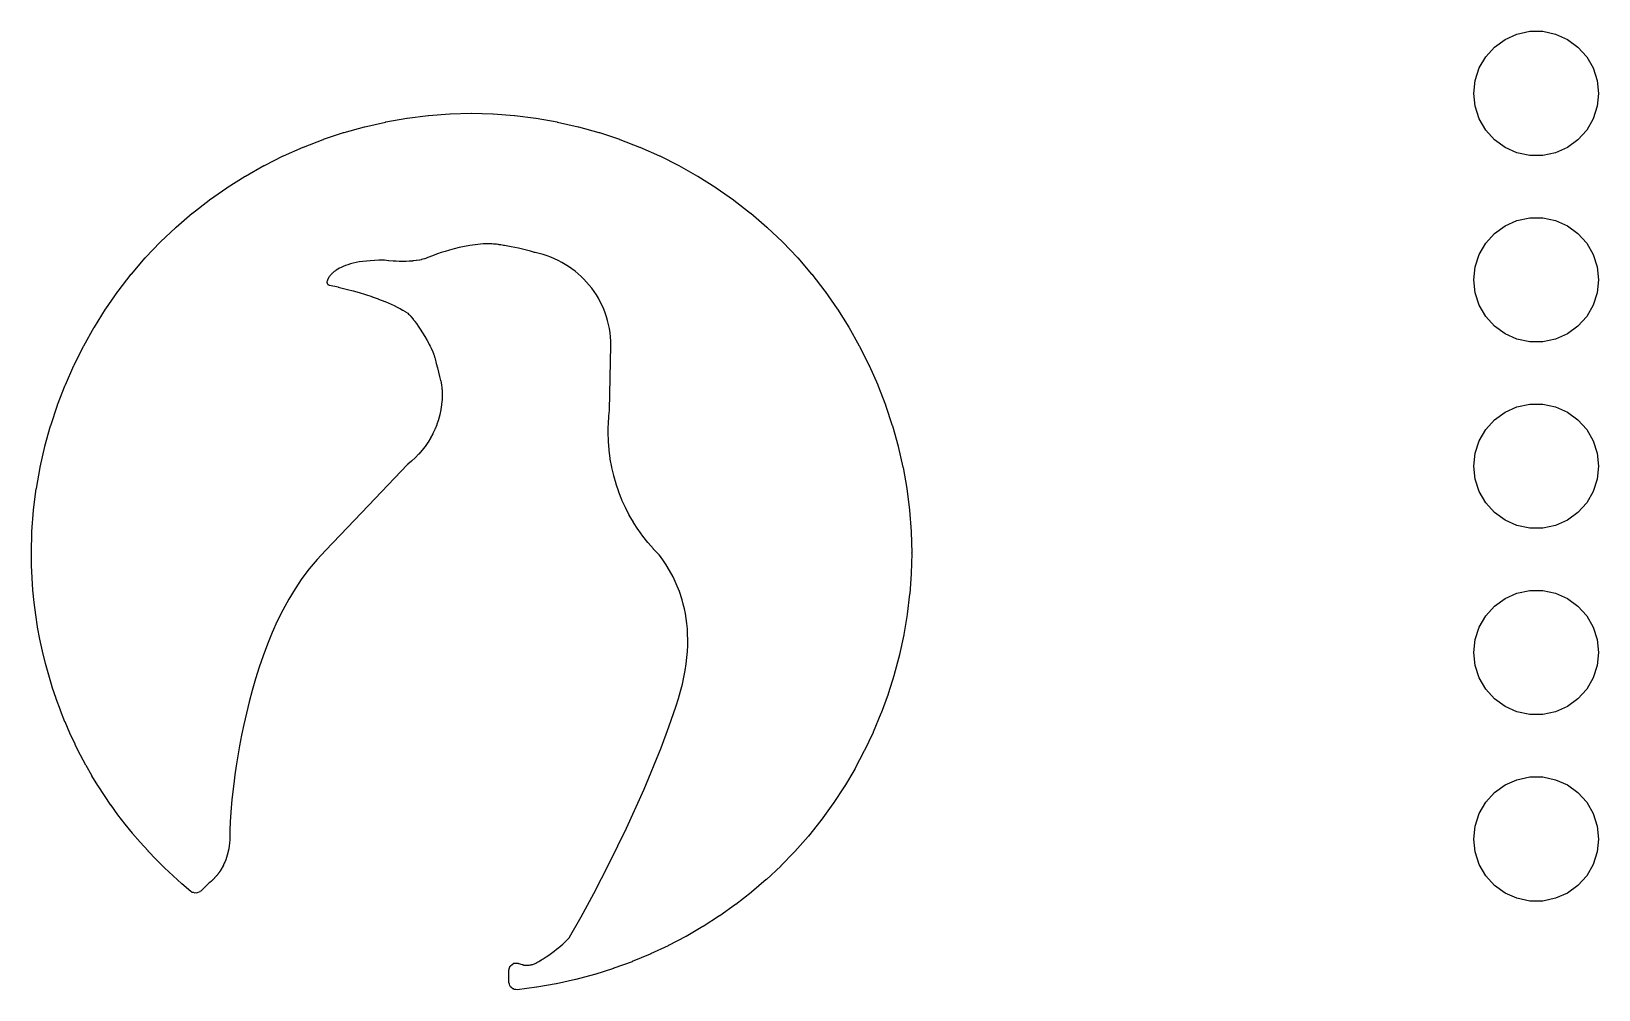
# Model space of a CAD drawing. Extents: x 132.4 to 182.3, y -150.5 to -55.6.
# Drawn here: x 159.06 to 180.4, y -103.4 to -90.34 of the extents above; entities that cross this region are included whole.
import ezdxf

# ---------------------------------------------------------------- set-up
doc = ezdxf.new("R2010")
doc.units = 0
doc.layers.add('BLACK', color=7, linetype='CONTINUOUS')

msp = doc.modelspace()

# ---------------------------------------------------------------- linework, layer by layer
at = {"layer": 'BLACK', "linetype": 'CONTINUOUS'}
for p, q in [((178.984, -90.5543), (179.128, -90.4499)), ((179.128, -90.4499), (179.29, -90.3776)), ((179.29, -90.3776), (179.464, -90.3407)), ((179.464, -90.3407), (179.641, -90.3407)), ((179.641, -90.3407), (179.815, -90.3776)), ((179.815, -90.3776), (179.978, -90.4499)), ((179.978, -90.4499), (180.121, -90.5543)), ((178.776, -90.8403), (178.865, -90.6864)), ((178.865, -90.6864), (178.984, -90.5543)), ((180.121, -90.5543), (180.24, -90.6864)), ((180.24, -90.6864), (180.329, -90.8403)), ((178.721, -91.0093), (178.776, -90.8403)), ((180.329, -90.8403), (180.384, -91.0093)), ((178.703, -91.186), (178.721, -91.0093)), ((180.384, -91.0093), (180.403, -91.186)), ((178.721, -91.3627), (178.703, -91.186)), ((180.403, -91.186), (180.384, -91.3627)), ((163.888, -91.5753), (164.172, -91.5248)), ((164.172, -91.5248), (164.175, -91.5252)), ((164.175, -91.5252), (164.177, -91.5241)), ((164.177, -91.5241), (164.464, -91.4877)), ((164.464, -91.4877), (164.467, -91.4882)), ((164.467, -91.4882), (164.469, -91.4872)), ((164.469, -91.4872), (164.757, -91.4652)), ((164.757, -91.4652), (164.76, -91.4658)), ((164.76, -91.4658), (164.762, -91.4649)), ((164.762, -91.4649), (165.051, -91.4575)), ((165.051, -91.4575), (165.054, -91.4583)), ((165.054, -91.4583), (165.056, -91.4576)), ((165.056, -91.4576), (165.346, -91.465)), ((165.346, -91.465), (165.348, -91.4658)), ((165.348, -91.4658), (165.351, -91.4652)), ((165.351, -91.4652), (165.639, -91.4872)), ((165.639, -91.4872), (165.641, -91.4882)), ((165.641, -91.4882), (165.644, -91.4877)), ((165.644, -91.4877), (165.931, -91.5241)), ((165.931, -91.5241), (165.933, -91.5252)), ((165.933, -91.5252), (165.935, -91.5249)), ((165.935, -91.5249), (166.22, -91.5753)), ((178.776, -91.5317), (178.721, -91.3627)), ((178.865, -91.6856), (178.776, -91.5317)), ((180.329, -91.5317), (180.24, -91.6856)), ((180.384, -91.3627), (180.329, -91.5317)), ((163.039, -91.8122), (163.313, -91.721)), ((163.313, -91.721), (163.316, -91.721)), ((163.316, -91.721), (163.318, -91.7196)), ((163.318, -91.7196), (163.596, -91.6417)), ((163.596, -91.6417), (163.599, -91.6418)), ((163.599, -91.6418), (163.601, -91.6406)), ((163.601, -91.6406), (163.883, -91.5763)), ((163.883, -91.5763), (163.885, -91.5765)), ((163.885, -91.5765), (163.888, -91.5753)), ((166.22, -91.5753), (166.222, -91.5765)), ((166.222, -91.5765), (166.225, -91.5763)), ((166.225, -91.5763), (166.507, -91.6406)), ((166.507, -91.6406), (166.509, -91.6419)), ((166.509, -91.6419), (166.511, -91.6418)), ((166.511, -91.6418), (166.79, -91.7197)), ((166.79, -91.7197), (166.792, -91.721)), ((166.792, -91.721), (166.795, -91.7211)), ((166.795, -91.7211), (167.069, -91.8122)), ((178.984, -91.8177), (178.865, -91.6856)), ((180.24, -91.6856), (180.121, -91.8177)), ((162.496, -92.0369), (162.76, -91.9199)), ((162.76, -91.9199), (162.763, -91.9196)), ((162.763, -91.9196), (162.765, -91.9181)), ((162.765, -91.9181), (163.034, -91.8138)), ((163.034, -91.8138), (163.037, -91.8137)), ((163.037, -91.8137), (163.039, -91.8122)), ((167.069, -91.8122), (167.071, -91.8137)), ((167.071, -91.8137), (167.073, -91.8139)), ((167.073, -91.8139), (167.343, -91.9181)), ((167.343, -91.9181), (167.345, -91.9197)), ((167.345, -91.9197), (167.348, -91.9199)), ((167.348, -91.9199), (167.612, -92.037)), ((179.128, -91.9221), (178.984, -91.8177)), ((179.29, -91.9944), (179.128, -91.9221)), ((179.978, -91.9221), (179.815, -91.9944)), ((180.121, -91.8177), (179.978, -91.9221)), ((161.976, -92.3126), (162.228, -92.1708)), ((162.228, -92.1708), (162.231, -92.1703)), ((162.231, -92.1703), (162.233, -92.1685)), ((162.233, -92.1685), (162.491, -92.039)), ((162.491, -92.039), (162.494, -92.0386)), ((162.494, -92.0386), (162.496, -92.0369)), ((167.612, -92.037), (167.614, -92.0386)), ((167.614, -92.0386), (167.617, -92.039)), ((167.617, -92.039), (167.875, -92.1685)), ((167.875, -92.1685), (167.877, -92.1703)), ((167.877, -92.1703), (167.879, -92.1708)), ((167.879, -92.1708), (168.131, -92.3126)), ((179.464, -92.0313), (179.29, -91.9944)), ((179.641, -92.0313), (179.464, -92.0313)), ((179.815, -91.9944), (179.641, -92.0313)), ((161.727, -92.4688), (161.972, -92.315)), ((161.972, -92.315), (161.975, -92.3144)), ((161.975, -92.3144), (161.976, -92.3126)), ((168.131, -92.3126), (168.133, -92.3145)), ((168.133, -92.3145), (168.135, -92.3151)), ((168.135, -92.3151), (168.38, -92.4689)), ((161.486, -92.6371), (161.723, -92.4715)), ((161.723, -92.4715), (161.726, -92.4708)), ((161.726, -92.4708), (161.727, -92.4688)), ((168.38, -92.4689), (168.382, -92.4708)), ((168.382, -92.4708), (168.384, -92.4716)), ((168.384, -92.4716), (168.621, -92.6371)), ((161.031, -93.0084), (161.25, -92.8202)), ((161.25, -92.8202), (161.253, -92.8192)), ((161.253, -92.8192), (161.254, -92.817)), ((161.254, -92.817), (161.482, -92.64)), ((161.482, -92.64), (161.485, -92.6391)), ((161.485, -92.6391), (161.486, -92.6371)), ((168.621, -92.6371), (168.623, -92.6392)), ((168.623, -92.6392), (168.625, -92.64)), ((168.625, -92.64), (168.854, -92.8171)), ((168.854, -92.8171), (168.855, -92.8192)), ((168.855, -92.8192), (168.858, -92.8202)), ((168.858, -92.8202), (169.077, -93.0085)), ((160.817, -93.211), (161.027, -93.0118)), ((161.027, -93.0118), (161.029, -93.0107)), ((161.029, -93.0107), (161.031, -93.0084)), ((169.077, -93.0085), (169.078, -93.0107)), ((169.078, -93.0107), (169.081, -93.0119)), ((169.081, -93.0119), (169.29, -93.211)), ((178.984, -93.0943), (179.128, -92.9899)), ((179.128, -92.9899), (179.29, -92.9176)), ((179.29, -92.9176), (179.464, -92.8807)), ((179.464, -92.8807), (179.641, -92.8807)), ((179.641, -92.8807), (179.815, -92.9176)), ((179.815, -92.9176), (179.978, -92.9899)), ((179.978, -92.9899), (180.121, -93.0943)), ((160.615, -93.4243), (160.814, -93.2146)), ((160.814, -93.2146), (160.816, -93.2133)), ((160.816, -93.2133), (160.817, -93.211)), ((165.029, -93.2583), (164.957, -93.2713)), ((165.103, -93.2478), (165.029, -93.2583)), ((165.139, -93.2438), (165.103, -93.2478)), ((165.176, -93.2405), (165.139, -93.2438)), ((165.213, -93.2382), (165.176, -93.2405)), ((165.246, -93.2369), (165.213, -93.2382)), ((165.248, -93.2373), (165.246, -93.2369)), ((165.249, -93.2373), (165.248, -93.2373)), ((165.25, -93.2373), (165.249, -93.2371)), ((165.249, -93.2371), (165.249, -93.2373)), ((165.271, -93.2371), (165.25, -93.2373)), ((165.292, -93.2371), (165.271, -93.2371)), ((165.312, -93.2375), (165.292, -93.2371)), ((165.332, -93.2382), (165.312, -93.2375)), ((165.352, -93.2393), (165.332, -93.2382)), ((165.373, -93.2409), (165.352, -93.2393)), ((165.393, -93.243), (165.373, -93.2409)), ((165.414, -93.2458), (165.393, -93.243)), ((165.415, -93.2456), (165.414, -93.2458)), ((165.422, -93.2466), (165.415, -93.2456)), ((165.432, -93.2481), (165.422, -93.2466)), ((165.453, -93.2516), (165.432, -93.2481)), ((165.49, -93.2581), (165.453, -93.2516)), ((165.497, -93.257), (165.49, -93.2581)), ((165.504, -93.2603), (165.497, -93.257)), ((165.549, -93.2677), (165.504, -93.2603)), ((165.596, -93.276), (165.549, -93.2677)), ((169.29, -93.211), (169.292, -93.2134)), ((169.292, -93.2134), (169.294, -93.2147)), ((169.294, -93.2147), (169.493, -93.4243)), ((178.776, -93.3803), (178.865, -93.2264)), ((178.865, -93.2264), (178.984, -93.0943)), ((180.121, -93.0943), (180.24, -93.2264)), ((180.24, -93.2264), (180.329, -93.3803)), ((160.423, -93.6474), (160.611, -93.428)), ((160.611, -93.428), (160.613, -93.4267)), ((160.613, -93.4267), (160.615, -93.4243)), ((163.572, -93.4765), (163.526, -93.4836)), ((163.622, -93.4705), (163.572, -93.4765)), ((163.675, -93.4658), (163.622, -93.4705)), ((163.731, -93.4623), (163.675, -93.4658)), ((163.791, -93.4601), (163.731, -93.4623)), ((163.854, -93.4595), (163.791, -93.4601)), ((163.855, -93.4595), (163.854, -93.4595)), ((163.856, -93.4596), (163.855, -93.4595)), ((163.855, -93.4595), (163.855, -93.4595)), ((163.857, -93.4596), (163.856, -93.4596)), ((163.858, -93.4597), (163.857, -93.4596)), ((163.859, -93.4598), (163.858, -93.4597)), ((163.86, -93.4599), (163.859, -93.4598)), ((163.861, -93.4602), (163.86, -93.4599)), ((163.864, -93.4598), (163.861, -93.4602)), ((163.867, -93.461), (163.864, -93.4598)), ((163.924, -93.467), (163.867, -93.461)), ((163.926, -93.4667), (163.924, -93.467)), ((163.927, -93.4673), (163.926, -93.4667)), ((163.989, -93.472), (163.927, -93.4673)), ((163.99, -93.4717), (163.989, -93.472)), ((163.991, -93.4721), (163.99, -93.4717)), ((164.028, -93.474), (163.991, -93.4721)), ((164.029, -93.4738), (164.028, -93.474)), ((164.03, -93.4741), (164.029, -93.4738)), ((164.069, -93.4755), (164.03, -93.4741)), ((164.071, -93.4752), (164.069, -93.4755)), ((164.072, -93.4756), (164.071, -93.4752)), ((164.113, -93.4761), (164.072, -93.4756)), ((164.115, -93.4758), (164.113, -93.4761)), ((164.116, -93.4762), (164.115, -93.4758)), ((164.159, -93.4757), (164.116, -93.4762)), ((164.16, -93.4752), (164.159, -93.4757)), ((164.162, -93.4756), (164.16, -93.4752)), ((164.206, -93.4739), (164.162, -93.4756)), ((164.207, -93.4733), (164.206, -93.4739)), ((164.209, -93.4737), (164.207, -93.4733)), ((164.253, -93.4705), (164.209, -93.4737)), ((164.255, -93.4697), (164.253, -93.4705)), ((164.257, -93.4701), (164.255, -93.4697)), ((164.3, -93.4652), (164.257, -93.4701)), ((164.302, -93.4641), (164.3, -93.4652)), ((164.305, -93.4645), (164.302, -93.4641)), ((164.346, -93.4576), (164.305, -93.4645)), ((164.348, -93.4565), (164.346, -93.4576)), ((164.351, -93.4567), (164.348, -93.4565)), ((164.37, -93.4524), (164.351, -93.4567)), ((164.372, -93.4515), (164.37, -93.4524)), ((164.374, -93.4516), (164.372, -93.4515)), ((164.393, -93.4468), (164.374, -93.4516)), ((164.395, -93.4457), (164.393, -93.4468)), ((164.397, -93.4457), (164.395, -93.4457)), ((164.415, -93.4403), (164.397, -93.4457)), ((164.417, -93.4389), (164.415, -93.4403)), ((164.42, -93.4389), (164.417, -93.4389)), ((164.434, -93.434), (164.42, -93.4389)), ((164.436, -93.4338), (164.434, -93.434)), ((164.508, -93.404), (164.436, -93.4338)), ((164.59, -93.3736), (164.508, -93.404)), ((164.639, -93.3565), (164.59, -93.3736)), ((164.695, -93.3385), (164.639, -93.3565)), ((164.755, -93.3205), (164.695, -93.3385)), ((164.819, -93.303), (164.755, -93.3205)), ((164.887, -93.2864), (164.819, -93.303)), ((164.957, -93.2713), (164.887, -93.2864)), ((165.645, -93.2855), (165.596, -93.276)), ((165.695, -93.2961), (165.645, -93.2855)), ((165.747, -93.3082), (165.695, -93.2961)), ((165.801, -93.3217), (165.747, -93.3082)), ((165.856, -93.3368), (165.801, -93.3217)), ((165.913, -93.354), (165.856, -93.3368)), ((165.917, -93.3539), (165.913, -93.354)), ((165.92, -93.3557), (165.917, -93.3539)), ((165.976, -93.3686), (165.92, -93.3557)), ((166.03, -93.3834), (165.976, -93.3686)), ((166.083, -93.4003), (166.03, -93.3834)), ((166.135, -93.4195), (166.083, -93.4003)), ((166.186, -93.4408), (166.135, -93.4195)), ((166.235, -93.4641), (166.186, -93.4408)), ((166.284, -93.4895), (166.235, -93.4641)), ((169.493, -93.4243), (169.494, -93.4267)), ((169.494, -93.4267), (169.497, -93.4281)), ((169.497, -93.4281), (169.685, -93.6475)), ((178.721, -93.5493), (178.776, -93.3803)), ((180.329, -93.3803), (180.384, -93.5493)), ((160.243, -93.8798), (160.42, -93.6513)), ((160.42, -93.6513), (160.422, -93.6498)), ((160.422, -93.6498), (160.423, -93.6474)), ((163.113, -93.6917), (163.109, -93.6969)), ((163.116, -93.686), (163.113, -93.6917)), ((163.121, -93.6801), (163.116, -93.686)), ((163.125, -93.6741), (163.121, -93.6801)), ((163.13, -93.6679), (163.125, -93.6741)), ((163.136, -93.6616), (163.13, -93.6679)), ((163.141, -93.6552), (163.136, -93.6616)), ((163.147, -93.6487), (163.141, -93.6552)), ((163.154, -93.6421), (163.147, -93.6487)), ((163.161, -93.6355), (163.154, -93.6421)), ((163.168, -93.6289), (163.161, -93.6355)), ((163.176, -93.6222), (163.168, -93.6289)), ((163.184, -93.6155), (163.176, -93.6222)), ((163.193, -93.6088), (163.184, -93.6155)), ((163.202, -93.6021), (163.193, -93.6088)), ((163.211, -93.5958), (163.202, -93.6021)), ((163.232, -93.5823), (163.211, -93.5958)), ((163.255, -93.5692), (163.232, -93.5823)), ((163.28, -93.5565), (163.255, -93.5692)), ((163.308, -93.5442), (163.28, -93.5565)), ((163.337, -93.5324), (163.308, -93.5442)), ((163.37, -93.5212), (163.337, -93.5324)), ((163.404, -93.5105), (163.37, -93.5212)), ((163.442, -93.5007), (163.404, -93.5105)), ((163.483, -93.4917), (163.442, -93.5007)), ((163.526, -93.4836), (163.483, -93.4917)), ((166.331, -93.5168), (166.284, -93.4895)), ((166.377, -93.5461), (166.331, -93.5168)), ((166.421, -93.5772), (166.377, -93.5461)), ((166.465, -93.6101), (166.421, -93.5772)), ((166.506, -93.6448), (166.465, -93.6101)), ((166.547, -93.6812), (166.506, -93.6448)), ((166.585, -93.7192), (166.547, -93.6812)), ((169.685, -93.6475), (169.686, -93.6499)), ((169.686, -93.6499), (169.688, -93.6513)), ((169.688, -93.6513), (169.865, -93.8798)), ((178.703, -93.726), (178.721, -93.5493)), ((180.384, -93.5493), (180.403, -93.726)), ((160.074, -94.1207), (160.24, -93.8838)), ((160.24, -93.8838), (160.242, -93.8822)), ((160.242, -93.8822), (160.243, -93.8798)), ((163.086, -93.753), (163.085, -93.7544)), ((163.085, -93.7544), (163.085, -93.756)), ((163.085, -93.756), (163.085, -93.758)), ((163.085, -93.758), (163.085, -93.7599)), ((163.085, -93.7599), (163.085, -93.7619)), ((163.085, -93.7619), (163.085, -93.7638)), ((163.085, -93.7638), (163.086, -93.7657)), ((163.088, -93.7462), (163.086, -93.753)), ((163.086, -93.7657), (163.086, -93.7675)), ((163.086, -93.7675), (163.087, -93.7694)), ((163.087, -93.7694), (163.087, -93.7712)), ((163.087, -93.7712), (163.088, -93.773)), ((163.089, -93.7424), (163.088, -93.7462)), ((163.088, -93.773), (163.088, -93.7748)), ((163.088, -93.7748), (163.089, -93.7765)), ((163.091, -93.7378), (163.089, -93.7424)), ((163.089, -93.7765), (163.09, -93.7782)), ((163.09, -93.7782), (163.091, -93.7799)), ((163.092, -93.7329), (163.091, -93.7378)), ((163.091, -93.7799), (163.092, -93.7815)), ((163.094, -93.7277), (163.092, -93.7329)), ((163.092, -93.7815), (163.093, -93.7831)), ((163.093, -93.7831), (163.094, -93.7846)), ((163.096, -93.7224), (163.094, -93.7277)), ((163.094, -93.7846), (163.096, -93.786)), ((163.099, -93.7171), (163.096, -93.7224)), ((163.096, -93.786), (163.097, -93.7874)), ((163.097, -93.7874), (163.098, -93.7888)), ((163.098, -93.7888), (163.1, -93.79)), ((163.101, -93.7118), (163.099, -93.7171)), ((163.1, -93.79), (163.101, -93.7912)), ((163.104, -93.7066), (163.101, -93.7118)), ((163.101, -93.7912), (163.103, -93.7923)), ((163.103, -93.7923), (163.105, -93.7933)), ((163.106, -93.7018), (163.104, -93.7066)), ((163.105, -93.7933), (163.106, -93.7942)), ((163.109, -93.6969), (163.106, -93.7018)), ((163.106, -93.7942), (163.108, -93.7951)), ((163.108, -93.7951), (163.11, -93.7959)), ((163.11, -93.7959), (163.112, -93.7966)), ((163.112, -93.7966), (163.113, -93.7972)), ((163.113, -93.7972), (163.115, -93.7977)), ((163.115, -93.7977), (163.12, -93.7987)), ((163.12, -93.7987), (163.12, -93.7987)), ((163.12, -93.7987), (163.12, -93.7987)), ((163.12, -93.7987), (163.236, -93.8243)), ((163.236, -93.8243), (163.237, -93.825)), ((163.237, -93.825), (163.238, -93.8249)), ((163.238, -93.8249), (163.365, -93.8563)), ((163.365, -93.8563), (163.366, -93.8568)), ((163.366, -93.8568), (163.367, -93.8568)), ((163.367, -93.8568), (163.442, -93.877)), ((163.442, -93.877), (163.443, -93.8774)), ((163.443, -93.8774), (163.443, -93.8774)), ((163.443, -93.8774), (163.524, -93.9005)), ((163.524, -93.9005), (163.525, -93.9011)), ((163.525, -93.9011), (163.526, -93.9011)), ((163.526, -93.9011), (163.609, -93.9266)), ((166.622, -93.7588), (166.585, -93.7192)), ((166.658, -93.7999), (166.622, -93.7588)), ((166.692, -93.8424), (166.658, -93.7999)), ((166.723, -93.8864), (166.692, -93.8424)), ((166.754, -93.9318), (166.723, -93.8864)), ((169.865, -93.8798), (169.866, -93.8823)), ((169.866, -93.8823), (169.868, -93.8838)), ((169.868, -93.8838), (170.034, -94.1208)), ((178.721, -93.9027), (178.703, -93.726)), ((178.776, -94.0717), (178.721, -93.9027)), ((180.384, -93.9027), (180.329, -94.0717)), ((180.403, -93.726), (180.384, -93.9027)), ((160.073, -94.1232), (160.074, -94.1207)), ((163.609, -93.9266), (163.61, -93.9273)), ((163.61, -93.9273), (163.612, -93.9273)), ((163.612, -93.9273), (163.697, -93.9558)), ((163.697, -93.9558), (163.698, -93.9566)), ((163.698, -93.9566), (163.699, -93.9566)), ((163.699, -93.9566), (163.785, -93.9876)), ((163.785, -93.9876), (163.786, -93.9885)), ((163.786, -93.9885), (163.788, -93.9886)), ((163.788, -93.9886), (163.873, -94.0219)), ((163.873, -94.0219), (163.874, -94.023)), ((163.874, -94.023), (163.876, -94.0231)), ((163.876, -94.0231), (163.958, -94.0584)), ((163.958, -94.0584), (163.959, -94.0594)), ((163.959, -94.0594), (163.96, -94.0595)), ((163.96, -94.0595), (164, -94.0778)), ((164, -94.0778), (164.001, -94.0786)), ((164.001, -94.0786), (164.002, -94.0787)), ((164.002, -94.0787), (164.04, -94.0974)), ((164.04, -94.0974), (164.041, -94.0983)), ((164.041, -94.0983), (164.042, -94.0985)), ((164.042, -94.0985), (164.079, -94.1175)), ((164.079, -94.1175), (164.08, -94.1185)), ((164.08, -94.1185), (164.081, -94.1188)), ((164.081, -94.1188), (164.116, -94.1382)), ((166.782, -93.9784), (166.754, -93.9318)), ((166.808, -94.0263), (166.782, -93.9784)), ((166.832, -94.0754), (166.808, -94.0263)), ((166.854, -94.1256), (166.832, -94.0754)), ((170.034, -94.1208), (170.034, -94.1232)), ((178.865, -94.2256), (178.776, -94.0717)), ((180.329, -94.0717), (180.24, -94.2256)), ((159.918, -94.3696), (160.072, -94.1248)), ((160.072, -94.1248), (160.073, -94.1232)), ((164.116, -94.1382), (164.118, -94.1393)), ((164.118, -94.1393), (164.119, -94.1396)), ((164.119, -94.1396), (164.152, -94.1593)), ((164.152, -94.1593), (164.154, -94.1606)), ((164.154, -94.1606), (164.155, -94.1611)), ((164.155, -94.1611), (164.187, -94.181)), ((164.187, -94.181), (164.197, -94.1936)), ((164.197, -94.1936), (164.211, -94.2025)), ((164.211, -94.2025), (164.228, -94.2234)), ((164.228, -94.2234), (164.228, -94.2243)), ((164.228, -94.2243), (164.229, -94.2249)), ((164.229, -94.2249), (164.259, -94.2638)), ((164.259, -94.2638), (164.259, -94.2647)), ((164.259, -94.2647), (164.26, -94.2652)), ((164.26, -94.2652), (164.28, -94.2913)), ((164.28, -94.2913), (164.28, -94.292)), ((164.28, -94.292), (164.28, -94.2924)), ((164.28, -94.2924), (164.303, -94.3228)), ((164.303, -94.3228), (164.303, -94.3235)), ((164.303, -94.3235), (164.303, -94.324)), ((164.303, -94.324), (164.328, -94.3586)), ((166.874, -94.1769), (166.854, -94.1256)), ((166.892, -94.2292), (166.874, -94.1769)), ((166.908, -94.2825), (166.892, -94.2292)), ((166.921, -94.3367), (166.908, -94.2825)), ((170.034, -94.1232), (170.036, -94.1248)), ((170.036, -94.1248), (170.19, -94.3696)), ((178.984, -94.3577), (178.865, -94.2256)), ((180.24, -94.2256), (180.121, -94.3577)), ((159.773, -94.6258), (159.915, -94.3738)), ((159.915, -94.3738), (159.917, -94.3721)), ((159.917, -94.3721), (159.918, -94.3696)), ((164.328, -94.3586), (164.328, -94.3593)), ((164.328, -94.3593), (164.329, -94.3598)), ((164.329, -94.3598), (164.355, -94.3987)), ((164.355, -94.3987), (164.355, -94.3997)), ((164.355, -94.3997), (164.356, -94.4005)), ((164.356, -94.4005), (164.387, -94.4474)), ((164.387, -94.4474), (164.387, -94.4487)), ((164.387, -94.4487), (164.388, -94.4496)), ((164.388, -94.4496), (164.418, -94.4988)), ((164.418, -94.4988), (164.419, -94.5001)), ((164.419, -94.5001), (164.42, -94.5011)), ((164.42, -94.5011), (164.449, -94.5512)), ((166.933, -94.3918), (166.921, -94.3367)), ((166.941, -94.4477), (166.933, -94.3918)), ((166.948, -94.5044), (166.941, -94.4477)), ((166.951, -94.5618), (166.948, -94.5044)), ((170.19, -94.3696), (170.191, -94.3721)), ((170.191, -94.3721), (170.193, -94.3738)), ((170.193, -94.3738), (170.334, -94.6258)), ((179.128, -94.4621), (178.984, -94.3577)), ((179.29, -94.5344), (179.128, -94.4621)), ((179.464, -94.5713), (179.29, -94.5344)), ((179.815, -94.5344), (179.641, -94.5713)), ((179.978, -94.4621), (179.815, -94.5344)), ((180.121, -94.3577), (179.978, -94.4621)), ((159.642, -94.8886), (159.771, -94.63)), ((159.771, -94.63), (159.773, -94.6282)), ((159.773, -94.6282), (159.773, -94.6258)), ((164.449, -94.5512), (164.449, -94.5527)), ((164.449, -94.5527), (164.45, -94.5538)), ((164.45, -94.5538), (164.477, -94.6038)), ((164.477, -94.6038), (164.477, -94.6051)), ((164.477, -94.6051), (164.478, -94.6061)), ((164.478, -94.6061), (164.491, -94.6307)), ((164.491, -94.6307), (164.491, -94.6316)), ((164.491, -94.6316), (164.492, -94.6324)), ((164.492, -94.6324), (164.503, -94.6565)), ((164.503, -94.6565), (164.503, -94.6576)), ((164.503, -94.6576), (164.504, -94.6584)), ((164.504, -94.6584), (164.515, -94.682)), ((164.515, -94.682), (164.515, -94.6832)), ((164.515, -94.6832), (164.516, -94.6842)), ((164.516, -94.6842), (164.526, -94.707)), ((164.526, -94.707), (164.526, -94.7084)), ((164.526, -94.7084), (164.527, -94.7096)), ((164.527, -94.7096), (164.535, -94.7315)), ((164.535, -94.7315), (164.535, -94.7332)), ((164.535, -94.7332), (164.536, -94.7346)), ((164.536, -94.7346), (164.544, -94.7554)), ((164.544, -94.7554), (164.544, -94.7575)), ((164.544, -94.7575), (164.545, -94.7592)), ((164.545, -94.7592), (164.551, -94.7789)), ((166.934, -95.5031), (166.953, -94.6214)), ((166.953, -94.6214), (166.951, -94.5618)), ((170.334, -94.6258), (170.335, -94.6283)), ((170.335, -94.6283), (170.337, -94.6301)), ((170.337, -94.6301), (170.466, -94.8886)), ((179.641, -94.5713), (179.464, -94.5713)), ((159.523, -95.1574), (159.64, -94.8929)), ((159.64, -94.8929), (159.641, -94.8911)), ((159.641, -94.8911), (159.642, -94.8886)), ((164.551, -94.7789), (164.551, -94.7815)), ((164.551, -94.7815), (164.553, -94.7837)), ((164.553, -94.7837), (164.557, -94.8021)), ((164.557, -94.8021), (164.557, -94.8029)), ((164.557, -94.8029), (164.558, -94.8036)), ((164.558, -94.8036), (164.573, -94.8662)), ((164.573, -94.8662), (164.589, -94.9261)), ((164.589, -94.9261), (164.619, -95.0419)), ((170.466, -94.8886), (170.467, -94.8911)), ((170.467, -94.8911), (170.468, -94.893)), ((170.468, -94.893), (170.585, -95.1575)), ((159.417, -95.4316), (159.521, -95.1618)), ((159.521, -95.1618), (159.522, -95.1599)), ((159.522, -95.1599), (159.523, -95.1574)), ((164.619, -95.0419), (164.619, -95.0434)), ((164.619, -95.0434), (164.62, -95.0447)), ((164.62, -95.0447), (164.633, -95.1)), ((164.633, -95.1), (164.633, -95.1016)), ((164.633, -95.1016), (164.634, -95.1029)), ((164.634, -95.1029), (164.639, -95.1301)), ((164.639, -95.1301), (164.639, -95.1314)), ((164.639, -95.1314), (164.64, -95.1326)), ((164.64, -95.1326), (164.644, -95.1595)), ((164.644, -95.1595), (164.644, -95.1611)), ((164.644, -95.1611), (164.645, -95.1625)), ((164.645, -95.1625), (164.649, -95.1891)), ((164.649, -95.1891), (164.648, -95.1909)), ((170.585, -95.1575), (170.585, -95.1599)), ((170.585, -95.1599), (170.587, -95.1619)), ((170.587, -95.1619), (170.691, -95.4317)), ((164.653, -95.3577), (164.647, -95.4232)), ((164.648, -95.1909), (164.649, -95.1926)), ((164.649, -95.1926), (164.652, -95.2191)), ((164.652, -95.2191), (164.652, -95.2211)), ((164.652, -95.2211), (164.653, -95.2231)), ((164.653, -95.3519), (164.652, -95.3547)), ((164.652, -95.3547), (164.653, -95.3577)), ((164.653, -95.2231), (164.654, -95.2493)), ((164.655, -95.2853), (164.653, -95.3519)), ((164.654, -95.2493), (164.654, -95.2516)), ((164.654, -95.2516), (164.655, -95.2538)), ((164.655, -95.2799), (164.654, -95.2826)), ((164.654, -95.2826), (164.655, -95.2853)), ((164.655, -95.2538), (164.655, -95.2799)), ((159.324, -95.7106), (159.415, -95.4361)), ((159.415, -95.4361), (159.416, -95.4341)), ((159.416, -95.4341), (159.417, -95.4316)), ((164.621, -95.5679), (164.605, -95.6296)), ((164.623, -95.5622), (164.621, -95.5649)), ((164.621, -95.5649), (164.621, -95.5679)), ((164.636, -95.4992), (164.623, -95.5622)), ((164.637, -95.4934), (164.636, -95.4961)), ((164.636, -95.4961), (164.636, -95.4992)), ((164.646, -95.4291), (164.637, -95.4934)), ((164.647, -95.4232), (164.646, -95.4261)), ((164.646, -95.4261), (164.646, -95.4291)), ((166.923, -95.617), (166.926, -95.5817)), ((166.926, -95.5801), (166.929, -95.5449)), ((166.926, -95.5809), (166.926, -95.5801)), ((166.926, -95.5817), (166.926, -95.5809)), ((166.929, -95.5449), (166.93, -95.5441)), ((166.93, -95.5433), (166.934, -95.5083)), ((166.93, -95.5441), (166.93, -95.5433)), ((166.934, -95.504), (166.934, -95.5031)), ((166.934, -95.5045), (166.934, -95.504)), ((166.934, -95.505), (166.934, -95.5045)), ((166.934, -95.5056), (166.934, -95.505)), ((166.934, -95.5061), (166.934, -95.5056)), ((166.934, -95.5066), (166.934, -95.5061)), ((166.934, -95.507), (166.934, -95.5066)), ((166.934, -95.5081), (166.934, -95.507)), ((166.934, -95.5082), (166.934, -95.5081)), ((166.934, -95.5083), (166.934, -95.5082)), ((170.691, -95.4317), (170.691, -95.4342)), ((170.691, -95.4342), (170.693, -95.4362)), ((170.693, -95.4362), (170.784, -95.7106)), ((178.984, -95.6343), (179.128, -95.5299)), ((179.128, -95.5299), (179.29, -95.4576)), ((179.29, -95.4576), (179.464, -95.4207)), ((179.464, -95.4207), (179.641, -95.4207)), ((179.641, -95.4207), (179.815, -95.4576)), ((179.815, -95.4576), (179.978, -95.5299)), ((179.978, -95.5299), (180.121, -95.6343)), ((159.244, -95.9937), (159.322, -95.7152)), ((159.322, -95.7152), (159.324, -95.7131)), ((159.324, -95.7131), (159.324, -95.7106)), ((164.527, -95.8266), (164.497, -95.8817)), ((164.529, -95.8215), (164.527, -95.8237)), ((164.527, -95.8237), (164.527, -95.8266)), ((164.556, -95.7646), (164.529, -95.8215)), ((164.558, -95.7593), (164.556, -95.7616)), ((164.556, -95.7616), (164.556, -95.7646)), ((164.581, -95.7007), (164.558, -95.7593)), ((164.583, -95.6953), (164.581, -95.6977)), ((164.581, -95.6977), (164.581, -95.7007)), ((164.603, -95.6351), (164.583, -95.6953)), ((164.605, -95.6296), (164.603, -95.6321)), ((164.603, -95.6321), (164.603, -95.6351)), ((166.916, -95.7667), (166.917, -95.7306)), ((166.916, -95.7675), (166.916, -95.7667)), ((166.916, -95.7682), (166.916, -95.7675)), ((166.916, -95.8046), (166.916, -95.7682)), ((166.916, -95.8062), (166.916, -95.8046)), ((166.916, -95.8079), (166.916, -95.8062)), ((166.918, -95.9246), (166.916, -95.8079)), ((166.917, -95.7291), (166.918, -95.6931)), ((166.917, -95.7298), (166.917, -95.7291)), ((166.917, -95.7306), (166.917, -95.7298)), ((166.918, -95.6915), (166.92, -95.6558)), ((166.918, -95.6923), (166.918, -95.6915)), ((166.918, -95.6931), (166.918, -95.6923)), ((166.92, -95.6542), (166.923, -95.6186)), ((166.92, -95.655), (166.92, -95.6542)), ((166.92, -95.6558), (166.92, -95.655)), ((166.923, -95.6179), (166.923, -95.617)), ((166.923, -95.6186), (166.923, -95.6179)), ((170.784, -95.7106), (170.784, -95.7131)), ((170.784, -95.7131), (170.785, -95.7152)), ((170.785, -95.7152), (170.863, -95.9937)), ((178.776, -95.9203), (178.865, -95.7664)), ((178.865, -95.7664), (178.984, -95.6343)), ((180.121, -95.6343), (180.24, -95.7664)), ((180.24, -95.7664), (180.329, -95.9203)), ((159.179, -96.2802), (159.243, -95.9984)), ((159.243, -95.9984), (159.245, -95.9962)), ((159.245, -95.9962), (159.244, -95.9937)), ((164.42, -96.0001), (164.382, -96.0491)), ((164.421, -95.9973), (164.42, -96.0001)), ((164.424, -95.9956), (164.421, -95.9973)), ((164.459, -95.9444), (164.424, -95.9956)), ((164.46, -95.9416), (164.459, -95.9444)), ((164.462, -95.9397), (164.46, -95.9416)), ((164.494, -95.8865), (164.462, -95.9397)), ((164.495, -95.8837), (164.494, -95.8865)), ((164.497, -95.8817), (164.495, -95.8837)), ((166.919, -95.9271), (166.918, -95.9246)), ((166.919, -95.9296), (166.919, -95.9271)), ((166.928, -96.0448), (166.919, -95.9296)), ((170.863, -95.9937), (170.863, -95.9962)), ((170.863, -95.9962), (170.865, -95.9984)), ((170.865, -95.9984), (170.929, -96.2803)), ((178.721, -96.0893), (178.776, -95.9203)), ((180.329, -95.9203), (180.384, -96.0893)), ((164.182, -96.2436), (163.649, -96.803)), ((164.183, -96.2428), (164.182, -96.2436)), ((164.184, -96.2423), (164.183, -96.2428)), ((164.185, -96.2414), (164.184, -96.2418)), ((164.184, -96.2418), (164.184, -96.2423)), ((164.186, -96.2404), (164.185, -96.2409)), ((164.185, -96.2409), (164.185, -96.2414)), ((164.188, -96.2389), (164.186, -96.24)), ((164.186, -96.24), (164.186, -96.2404)), ((164.189, -96.2376), (164.188, -96.238)), ((164.188, -96.238), (164.188, -96.2389)), ((164.237, -96.1982), (164.189, -96.2376)), ((164.239, -96.1957), (164.237, -96.1982)), ((164.241, -96.1945), (164.239, -96.1957)), ((164.287, -96.1526), (164.241, -96.1945)), ((164.288, -96.15), (164.287, -96.1526)), ((164.291, -96.1487), (164.288, -96.15)), ((164.334, -96.1043), (164.291, -96.1487)), ((164.335, -96.1017), (164.334, -96.1043)), ((164.338, -96.1002), (164.335, -96.1017)), ((164.379, -96.0534), (164.338, -96.1002)), ((164.38, -96.0507), (164.379, -96.0534)), ((164.382, -96.0491), (164.38, -96.0507)), ((166.929, -96.0472), (166.928, -96.0448)), ((166.928, -96.0498), (166.929, -96.0472)), ((166.942, -96.1632), (166.928, -96.0498)), ((166.944, -96.1656), (166.942, -96.1632)), ((166.943, -96.1682), (166.944, -96.1656)), ((166.963, -96.2798), (166.943, -96.1682)), ((178.703, -96.266), (178.721, -96.0893)), ((180.384, -96.0893), (180.403, -96.266)), ((159.128, -96.5697), (159.178, -96.285)), ((159.178, -96.285), (159.179, -96.2828)), ((159.179, -96.2828), (159.179, -96.2802)), ((166.964, -96.2821), (166.963, -96.2798)), ((166.964, -96.2847), (166.964, -96.2821)), ((166.99, -96.3942), (166.964, -96.2847)), ((166.991, -96.3965), (166.99, -96.3942)), ((166.991, -96.3991), (166.991, -96.3965)), ((167.022, -96.5065), (166.991, -96.3991)), ((170.929, -96.2803), (170.929, -96.2828)), ((170.929, -96.2828), (170.93, -96.2851)), ((170.93, -96.2851), (170.98, -96.5697)), ((178.721, -96.4427), (178.703, -96.266)), ((178.776, -96.6117), (178.721, -96.4427)), ((180.384, -96.4427), (180.329, -96.6117)), ((180.403, -96.266), (180.384, -96.4427)), ((159.09, -96.8613), (159.127, -96.5745)), ((159.127, -96.5745), (159.128, -96.5722)), ((159.128, -96.5722), (159.128, -96.5697)), ((167.023, -96.5087), (167.022, -96.5065)), ((167.023, -96.5113), (167.023, -96.5087)), ((167.059, -96.6164), (167.023, -96.5113)), ((167.06, -96.6185), (167.059, -96.6164)), ((167.06, -96.6211), (167.06, -96.6185)), ((167.101, -96.7238), (167.06, -96.6211)), ((170.98, -96.5697), (170.98, -96.5722)), ((170.98, -96.5722), (170.981, -96.5746)), ((170.981, -96.5746), (171.017, -96.8613)), ((178.865, -96.7656), (178.776, -96.6117)), ((180.329, -96.6117), (180.24, -96.7656)), ((159.068, -97.1545), (159.09, -96.8663)), ((159.091, -96.8638), (159.09, -96.8613)), ((159.09, -96.8663), (159.091, -96.8638)), ((163.649, -96.803), (163.264, -97.2059)), ((163.649, -96.803), (163.649, -96.803)), ((163.649, -96.803), (163.649, -96.803)), ((167.103, -96.7258), (167.101, -96.7238)), ((167.103, -96.7284), (167.103, -96.7258)), ((167.149, -96.8286), (167.103, -96.7284)), ((167.15, -96.8304), (167.149, -96.8286)), ((167.151, -96.833), (167.15, -96.8304)), ((167.201, -96.9305), (167.151, -96.833)), ((171.017, -96.8613), (171.017, -96.8639)), ((171.017, -96.8639), (171.018, -96.8663)), ((171.018, -96.8663), (171.04, -97.1545)), ((178.984, -96.8977), (178.865, -96.7656)), ((180.24, -96.7656), (180.121, -96.8977)), ((167.203, -96.9323), (167.201, -96.9305)), ((167.203, -96.9348), (167.203, -96.9323)), ((167.258, -97.0294), (167.203, -96.9348)), ((167.26, -97.0311), (167.258, -97.0294)), ((167.26, -97.0336), (167.26, -97.0311)), ((167.32, -97.1253), (167.26, -97.0336)), ((179.128, -97.0021), (178.984, -96.8977)), ((179.29, -97.0744), (179.128, -97.0021)), ((179.464, -97.1113), (179.29, -97.0744)), ((179.815, -97.0744), (179.641, -97.1113)), ((179.978, -97.0021), (179.815, -97.0744)), ((180.121, -96.8977), (179.978, -97.0021)), ((159.06, -97.4486), (159.068, -97.1596)), ((159.068, -97.1571), (159.068, -97.1545)), ((159.068, -97.1596), (159.068, -97.1571)), ((163.264, -97.2061), (163.064, -97.4146)), ((163.264, -97.2059), (163.264, -97.206)), ((163.264, -97.206), (163.264, -97.2061)), ((167.322, -97.1269), (167.32, -97.1253)), ((167.322, -97.1293), (167.322, -97.1269)), ((167.386, -97.2179), (167.322, -97.1293)), ((167.388, -97.2194), (167.386, -97.2179)), ((167.389, -97.2218), (167.388, -97.2194)), ((167.456, -97.3072), (167.389, -97.2218)), ((167.458, -97.3086), (167.456, -97.3072)), ((167.459, -97.3109), (167.458, -97.3086)), ((167.53, -97.3929), (167.459, -97.3109)), ((171.04, -97.1545), (171.039, -97.1571)), ((171.039, -97.1571), (171.04, -97.1596)), ((171.04, -97.1596), (171.048, -97.4487)), ((179.641, -97.1113), (179.464, -97.1113)), ((159.061, -97.4506), (159.06, -97.4486)), ((159.06, -97.4526), (159.061, -97.4506)), ((159.063, -97.6183), (159.06, -97.4526)), ((162.95, -97.5363), (162.844, -97.6632)), ((163.064, -97.4146), (162.95, -97.5363)), ((167.533, -97.3942), (167.53, -97.3929)), ((167.534, -97.3964), (167.533, -97.3942)), ((167.609, -97.4749), (167.534, -97.3964)), ((167.61, -97.4753), (167.609, -97.4749)), ((167.61, -97.476), (167.61, -97.4753)), ((167.611, -97.4771), (167.61, -97.476)), ((167.611, -97.4775), (167.611, -97.4771)), ((167.612, -97.478), (167.611, -97.4775)), ((167.612, -97.4785), (167.612, -97.478)), ((167.613, -97.479), (167.612, -97.4785)), ((167.613, -97.4795), (167.613, -97.479)), ((167.614, -97.4799), (167.613, -97.4795)), ((167.659, -97.5407), (167.614, -97.4799)), ((171.048, -97.4537), (171.041, -97.7283)), ((171.048, -97.4487), (171.047, -97.4512)), ((171.047, -97.4512), (171.048, -97.4537)), ((159.063, -97.6197), (159.063, -97.6183)), ((159.063, -97.6211), (159.063, -97.6197)), ((159.07, -97.7866), (159.063, -97.6211)), ((162.844, -97.6632), (162.745, -97.7964)), ((167.705, -97.6097), (167.659, -97.5407)), ((167.752, -97.6874), (167.705, -97.6097)), ((167.799, -97.7737), (167.752, -97.6874)), ((171.041, -97.7331), (171.021, -98.007)), ((171.041, -97.7283), (171.04, -97.7307)), ((171.04, -97.7307), (171.041, -97.7331)), ((159.07, -97.788), (159.07, -97.7866)), ((159.07, -97.7894), (159.07, -97.788)), ((159.082, -97.9546), (159.07, -97.7894)), ((159.082, -97.956), (159.082, -97.9546)), ((159.082, -97.9574), (159.082, -97.956)), ((159.098, -98.1223), (159.082, -97.9574)), ((162.652, -97.9353), (162.565, -98.0791)), ((162.745, -97.7964), (162.652, -97.9353)), ((167.843, -97.8688), (167.799, -97.7737)), ((167.885, -97.9728), (167.843, -97.8688)), ((179.29, -97.9976), (179.464, -97.9607)), ((179.464, -97.9607), (179.641, -97.9607)), ((179.641, -97.9607), (179.815, -97.9976)), ((159.099, -98.1236), (159.098, -98.1223)), ((159.099, -98.1251), (159.099, -98.1236)), ((159.12, -98.2894), (159.099, -98.1251)), ((162.565, -98.0791), (162.485, -98.2272)), ((167.922, -98.0866), (167.885, -97.9728)), ((167.938, -98.1457), (167.922, -98.0866)), ((167.953, -98.2079), (167.938, -98.1457)), ((171.02, -98.0118), (170.988, -98.2844)), ((171.021, -98.007), (171.02, -98.0093)), ((171.02, -98.0093), (171.02, -98.0118)), ((178.865, -98.3064), (178.984, -98.1743)), ((178.984, -98.1743), (179.128, -98.0699)), ((179.128, -98.0699), (179.29, -97.9976)), ((179.815, -97.9976), (179.978, -98.0699)), ((179.978, -98.0699), (180.121, -98.1743)), ((180.121, -98.1743), (180.24, -98.3064)), ((159.12, -98.2907), (159.12, -98.2894)), ((159.12, -98.2921), (159.12, -98.2907)), ((159.146, -98.4558), (159.12, -98.2921)), ((162.409, -98.3788), (162.339, -98.5333)), ((162.485, -98.2272), (162.409, -98.3788)), ((167.966, -98.2724), (167.953, -98.2079)), ((167.977, -98.3393), (167.966, -98.2724)), ((167.986, -98.4085), (167.977, -98.3393)), ((170.987, -98.2891), (170.941, -98.5599)), ((170.988, -98.2844), (170.987, -98.2866)), ((170.987, -98.2866), (170.987, -98.2891)), ((178.776, -98.4603), (178.865, -98.3064)), ((180.24, -98.3064), (180.329, -98.4603)), ((159.146, -98.4571), (159.146, -98.4558)), ((159.146, -98.4586), (159.146, -98.4571)), ((159.176, -98.6214), (159.146, -98.4586)), ((162.339, -98.5333), (162.275, -98.6899)), ((167.993, -98.48), (167.986, -98.4085)), ((167.997, -98.5541), (167.993, -98.48)), ((167.999, -98.6305), (167.997, -98.5541)), ((170.94, -98.5644), (170.882, -98.8329)), ((170.941, -98.5599), (170.94, -98.562)), ((170.94, -98.562), (170.94, -98.5644)), ((178.721, -98.6293), (178.776, -98.4603)), ((180.329, -98.4603), (180.384, -98.6293)), ((159.177, -98.6227), (159.176, -98.6214)), ((159.177, -98.6242), (159.177, -98.6227)), ((159.211, -98.7861), (159.177, -98.6242)), ((159.212, -98.7874), (159.211, -98.7861)), ((159.212, -98.7889), (159.212, -98.7874)), ((159.251, -98.9498), (159.212, -98.7889)), ((162.275, -98.6899), (162.215, -98.8479)), ((167.987, -98.8745), (167.994, -98.7907)), ((167.994, -98.7907), (167.998, -98.7093)), ((167.998, -98.7093), (167.999, -98.6305)), ((178.703, -98.806), (178.721, -98.6293)), ((178.721, -98.9827), (178.703, -98.806)), ((180.384, -98.6293), (180.403, -98.806)), ((180.403, -98.806), (180.384, -98.9827)), ((159.252, -98.9511), (159.251, -98.9498)), ((159.252, -98.9525), (159.252, -98.9511)), ((159.296, -99.1123), (159.252, -98.9525)), ((162.161, -99.0066), (162.111, -99.1652)), ((162.215, -98.8479), (162.161, -99.0066)), ((167.964, -99.0498), (167.977, -98.9609)), ((167.977, -98.9609), (167.987, -98.8745)), ((170.881, -98.8374), (170.811, -99.1029)), ((170.882, -98.8329), (170.881, -98.835)), ((170.881, -98.835), (170.881, -98.8374)), ((178.776, -99.1517), (178.721, -98.9827)), ((180.384, -98.9827), (180.329, -99.1517)), ((159.296, -99.1135), (159.296, -99.1123)), ((159.296, -99.115), (159.296, -99.1135)), ((159.344, -99.2735), (159.296, -99.115)), ((162.111, -99.1652), (162.065, -99.323)), ((167.902, -99.3319), (167.926, -99.2353)), ((167.926, -99.2353), (167.947, -99.1412)), ((167.947, -99.1412), (167.964, -99.0498)), ((170.81, -99.1073), (170.727, -99.3694)), ((170.811, -99.1029), (170.81, -99.1049)), ((170.81, -99.1049), (170.81, -99.1073)), ((178.865, -99.3056), (178.776, -99.1517)), ((180.329, -99.1517), (180.24, -99.3056)), ((159.345, -99.2747), (159.344, -99.2735)), ((159.345, -99.2762), (159.345, -99.2747)), ((159.398, -99.4333), (159.345, -99.2762)), ((159.399, -99.4344), (159.398, -99.4333)), ((159.399, -99.4359), (159.399, -99.4344)), ((159.456, -99.5915), (159.399, -99.4359)), ((162.065, -99.323), (162.024, -99.479)), ((167.839, -99.5336), (167.873, -99.4311)), ((167.873, -99.4311), (167.902, -99.3319)), ((170.726, -99.3737), (170.631, -99.6318)), ((170.727, -99.3694), (170.726, -99.3713)), ((170.726, -99.3713), (170.726, -99.3737)), ((178.984, -99.4377), (178.865, -99.3056)), ((179.128, -99.5421), (178.984, -99.4377)), ((180.121, -99.4377), (179.978, -99.5421)), ((180.24, -99.3056), (180.121, -99.4377)), ((159.456, -99.5926), (159.456, -99.5915)), ((159.457, -99.5941), (159.456, -99.5926)), ((159.518, -99.748), (159.457, -99.5941)), ((162.024, -99.479), (161.952, -99.7852)), ((167.742, -99.8189), (167.839, -99.5336)), ((170.63, -99.636), (170.524, -99.8895)), ((170.631, -99.6318), (170.63, -99.6337)), ((170.63, -99.6337), (170.63, -99.636)), ((179.29, -99.6144), (179.128, -99.5421)), ((179.464, -99.6513), (179.29, -99.6144)), ((179.641, -99.6513), (179.464, -99.6513)), ((179.815, -99.6144), (179.641, -99.6513)), ((179.978, -99.5421), (179.815, -99.6144)), ((159.519, -99.7491), (159.518, -99.748)), ((159.519, -99.7506), (159.519, -99.7491)), ((159.584, -99.9027), (159.519, -99.7506)), ((161.952, -99.7852), (161.921, -99.9323)), ((167.635, -100.104), (167.742, -99.8189)), ((159.585, -99.9038), (159.584, -99.9027)), ((159.586, -99.9053), (159.585, -99.9038)), ((159.656, -100.056), (159.586, -99.9053)), ((159.657, -100.057), (159.656, -100.056)), ((159.657, -100.058), (159.657, -100.057)), ((159.727, -100.199), (159.657, -100.058)), ((161.894, -100.076), (161.87, -100.214)), ((161.921, -99.9323), (161.894, -100.076)), ((170.522, -99.8937), (170.405, -100.142)), ((170.524, -99.8895), (170.522, -99.8913)), ((170.522, -99.8913), (170.522, -99.8937)), ((159.728, -100.2), (159.727, -100.199)), ((159.729, -100.202), (159.728, -100.2)), ((159.803, -100.341), (159.729, -100.202)), ((161.87, -100.214), (161.85, -100.347)), ((167.404, -100.665), (167.635, -100.104)), ((170.402, -100.146), (170.274, -100.389)), ((170.403, -100.144), (170.402, -100.146)), ((170.405, -100.142), (170.403, -100.144)), ((159.804, -100.342), (159.803, -100.341)), ((159.805, -100.343), (159.804, -100.342)), ((159.883, -100.48), (159.805, -100.343)), ((159.884, -100.481), (159.883, -100.48)), ((159.884, -100.483), (159.884, -100.481)), ((159.966, -100.618), (159.884, -100.483)), ((161.831, -100.473), (161.816, -100.592)), ((161.85, -100.347), (161.831, -100.473)), ((170.272, -100.393), (170.132, -100.629)), ((170.274, -100.389), (170.272, -100.391)), ((170.272, -100.391), (170.272, -100.393)), ((179.29, -100.538), (179.464, -100.501)), ((179.464, -100.501), (179.641, -100.501)), ((179.641, -100.501), (179.815, -100.538)), ((159.967, -100.619), (159.966, -100.618)), ((159.968, -100.62), (159.967, -100.619)), ((160.054, -100.752), (159.968, -100.62)), ((161.816, -100.592), (161.792, -100.806)), ((167.163, -101.197), (167.404, -100.665)), ((170.129, -100.633), (169.979, -100.863)), ((170.13, -100.631), (170.129, -100.633)), ((170.132, -100.629), (170.13, -100.631)), ((178.865, -100.846), (178.984, -100.714)), ((178.984, -100.714), (179.128, -100.61)), ((179.128, -100.61), (179.29, -100.538)), ((179.815, -100.538), (179.978, -100.61)), ((179.978, -100.61), (180.121, -100.714)), ((180.121, -100.714), (180.24, -100.846)), ((160.055, -100.753), (160.054, -100.752)), ((160.055, -100.755), (160.055, -100.753)), ((160.144, -100.885), (160.055, -100.755)), ((160.145, -100.886), (160.144, -100.885)), ((160.146, -100.887), (160.145, -100.886)), ((160.239, -101.015), (160.146, -100.887)), ((161.792, -100.806), (161.776, -100.982)), ((169.976, -100.867), (169.815, -101.089)), ((169.977, -100.865), (169.976, -100.867)), ((169.979, -100.863), (169.977, -100.865)), ((178.776, -101), (178.865, -100.846)), ((180.24, -100.846), (180.329, -101)), ((160.24, -101.016), (160.239, -101.015)), ((160.24, -101.017), (160.24, -101.016)), ((160.336, -101.142), (160.24, -101.017)), ((160.337, -101.143), (160.336, -101.142)), ((160.338, -101.144), (160.337, -101.143)), ((160.437, -101.267), (160.338, -101.144)), ((161.766, -101.114), (161.761, -101.225)), ((161.776, -100.982), (161.766, -101.114)), ((169.812, -101.093), (169.641, -101.308)), ((169.813, -101.091), (169.812, -101.093)), ((169.815, -101.089), (169.813, -101.091)), ((178.721, -101.169), (178.776, -101)), ((180.329, -101), (180.384, -101.169)), ((160.438, -101.268), (160.437, -101.267)), ((160.439, -101.269), (160.438, -101.268)), ((160.542, -101.389), (160.439, -101.269)), ((161.762, -101.363), (161.759, -101.4)), ((161.761, -101.225), (161.761, -101.226)), ((161.761, -101.226), (161.761, -101.226)), ((161.761, -101.226), (161.761, -101.227)), ((161.761, -101.227), (161.761, -101.227)), ((161.761, -101.227), (161.761, -101.228)), ((161.761, -101.228), (161.761, -101.23)), ((161.761, -101.23), (161.761, -101.232)), ((161.761, -101.232), (161.763, -101.273)), ((161.764, -101.321), (161.762, -101.359)), ((161.762, -101.359), (161.762, -101.361)), ((161.762, -101.361), (161.762, -101.363)), ((161.763, -101.273), (161.763, -101.275)), ((161.763, -101.275), (161.763, -101.277)), ((161.763, -101.277), (161.764, -101.317)), ((161.764, -101.317), (161.763, -101.319)), ((161.763, -101.319), (161.764, -101.321)), ((166.929, -101.678), (167.163, -101.197)), ((169.638, -101.311), (169.456, -101.518)), ((169.639, -101.309), (169.638, -101.311)), ((169.641, -101.308), (169.639, -101.309)), ((178.703, -101.346), (178.721, -101.169)), ((178.721, -101.523), (178.703, -101.346)), ((180.384, -101.169), (180.403, -101.346)), ((180.403, -101.346), (180.384, -101.523)), ((160.543, -101.39), (160.542, -101.389)), ((160.543, -101.391), (160.543, -101.39)), ((160.649, -101.508), (160.543, -101.391)), ((160.65, -101.509), (160.649, -101.508)), ((160.651, -101.51), (160.65, -101.509)), ((160.76, -101.625), (160.651, -101.51)), ((161.723, -101.585), (161.713, -101.613)), ((161.724, -101.581), (161.723, -101.583)), ((161.723, -101.583), (161.723, -101.585)), ((161.732, -101.552), (161.724, -101.581)), ((161.733, -101.548), (161.732, -101.55)), ((161.732, -101.55), (161.732, -101.552)), ((161.741, -101.517), (161.733, -101.548)), ((161.742, -101.513), (161.741, -101.515)), ((161.741, -101.515), (161.741, -101.517)), ((161.748, -101.481), (161.742, -101.513)), ((161.749, -101.477), (161.748, -101.479)), ((161.748, -101.479), (161.748, -101.481)), ((161.754, -101.443), (161.749, -101.477)), ((161.755, -101.439), (161.754, -101.441)), ((161.754, -101.441), (161.754, -101.443)), ((161.759, -101.404), (161.755, -101.439)), ((161.759, -101.4), (161.759, -101.402)), ((161.759, -101.402), (161.759, -101.404)), ((169.453, -101.521), (169.268, -101.712)), ((169.454, -101.519), (169.453, -101.521)), ((169.456, -101.518), (169.454, -101.519)), ((178.776, -101.692), (178.721, -101.523)), ((180.384, -101.523), (180.329, -101.692)), ((160.761, -101.625), (160.76, -101.625)), ((160.762, -101.626), (160.761, -101.625)), ((160.873, -101.738), (160.762, -101.626)), ((160.875, -101.739), (160.873, -101.738)), ((160.875, -101.74), (160.875, -101.739)), ((160.99, -101.848), (160.875, -101.74)), ((161.621, -101.796), (161.609, -101.813)), ((161.623, -101.793), (161.621, -101.794)), ((161.621, -101.794), (161.621, -101.796)), ((161.635, -101.775), (161.623, -101.793)), ((161.637, -101.772), (161.635, -101.773)), ((161.635, -101.773), (161.635, -101.775)), ((161.649, -101.752), (161.637, -101.772)), ((161.65, -101.749), (161.649, -101.75)), ((161.649, -101.75), (161.649, -101.752)), ((161.662, -101.728), (161.65, -101.749)), ((161.663, -101.726), (161.662, -101.728)), ((161.664, -101.725), (161.663, -101.726)), ((161.676, -101.703), (161.664, -101.725)), ((161.677, -101.699), (161.676, -101.701)), ((161.676, -101.701), (161.676, -101.703)), ((161.688, -101.675), (161.677, -101.699)), ((161.689, -101.673), (161.688, -101.675)), ((161.69, -101.672), (161.689, -101.673)), ((161.701, -101.647), (161.69, -101.672)), ((161.702, -101.643), (161.701, -101.645)), ((161.701, -101.645), (161.701, -101.647)), ((161.712, -101.617), (161.702, -101.643)), ((161.713, -101.613), (161.712, -101.615)), ((161.712, -101.615), (161.712, -101.617)), ((166.718, -102.088), (166.929, -101.678)), ((169.265, -101.715), (169.072, -101.896)), ((169.266, -101.713), (169.265, -101.715)), ((169.268, -101.712), (169.266, -101.713)), ((178.865, -101.846), (178.776, -101.692)), ((180.329, -101.692), (180.24, -101.846)), ((160.991, -101.849), (160.99, -101.848)), ((160.992, -101.85), (160.991, -101.849)), ((161.109, -101.956), (160.992, -101.85)), ((161.111, -101.956), (161.109, -101.956)), ((161.111, -101.957), (161.111, -101.956)), ((161.232, -102.06), (161.111, -101.957)), ((161.472, -101.951), (161.367, -102.055)), ((161.473, -101.951), (161.472, -101.951)), ((161.474, -101.95), (161.473, -101.95)), ((161.473, -101.95), (161.473, -101.951)), ((161.475, -101.949), (161.474, -101.949)), ((161.474, -101.949), (161.474, -101.95)), ((161.476, -101.948), (161.475, -101.949)), ((161.478, -101.947), (161.476, -101.948)), ((161.476, -101.948), (161.476, -101.948)), ((161.49, -101.938), (161.478, -101.946)), ((161.478, -101.946), (161.478, -101.946)), ((161.478, -101.946), (161.478, -101.947)), ((161.491, -101.936), (161.49, -101.938)), ((161.494, -101.934), (161.491, -101.936)), ((161.507, -101.924), (161.494, -101.934)), ((161.508, -101.921), (161.507, -101.924)), ((161.511, -101.92), (161.508, -101.921)), ((161.528, -101.905), (161.511, -101.92)), ((161.529, -101.902), (161.528, -101.905)), ((161.532, -101.901), (161.529, -101.902)), ((161.552, -101.881), (161.532, -101.901)), ((161.553, -101.878), (161.552, -101.881)), ((161.556, -101.877), (161.553, -101.878)), ((161.578, -101.852), (161.556, -101.877)), ((161.579, -101.849), (161.578, -101.852)), ((161.581, -101.848), (161.579, -101.849)), ((161.593, -101.834), (161.581, -101.848)), ((161.595, -101.831), (161.593, -101.832)), ((161.593, -101.832), (161.593, -101.834)), ((161.607, -101.815), (161.595, -101.831)), ((161.609, -101.813), (161.607, -101.814)), ((161.607, -101.814), (161.607, -101.815)), ((169.068, -101.899), (168.867, -102.071)), ((169.07, -101.897), (169.068, -101.899)), ((169.072, -101.896), (169.07, -101.897)), ((178.984, -101.978), (178.865, -101.846)), ((179.128, -102.082), (178.984, -101.978)), ((180.121, -101.978), (179.978, -102.082)), ((180.24, -101.846), (180.121, -101.978)), ((161.242, -102.064), (161.232, -102.06)), ((161.25, -102.073), (161.242, -102.064)), ((161.27, -102.076), (161.25, -102.073)), ((161.289, -102.083), (161.27, -102.076)), ((161.3, -102.081), (161.289, -102.083)), ((161.311, -102.083), (161.3, -102.081)), ((161.329, -102.074), (161.311, -102.083)), ((161.349, -102.069), (161.329, -102.074)), ((161.356, -102.06), (161.349, -102.069)), ((161.367, -102.055), (161.356, -102.06)), ((166.547, -102.406), (166.718, -102.088)), ((168.863, -102.074), (168.654, -102.237)), ((168.865, -102.072), (168.863, -102.074)), ((168.867, -102.071), (168.865, -102.072)), ((179.29, -102.154), (179.128, -102.082)), ((179.464, -102.191), (179.29, -102.154)), ((179.641, -102.191), (179.464, -102.191)), ((179.815, -102.154), (179.641, -102.191)), ((179.978, -102.082), (179.815, -102.154)), ((166.39, -102.685), (166.547, -102.406)), ((168.431, -102.395), (168.208, -102.538)), ((168.432, -102.393), (168.431, -102.395)), ((168.435, -102.392), (168.432, -102.393)), ((168.651, -102.239), (168.435, -102.392)), ((168.652, -102.238), (168.651, -102.239)), ((168.654, -102.237), (168.652, -102.238)), ((168.204, -102.54), (167.975, -102.673)), ((168.206, -102.539), (168.204, -102.54)), ((168.208, -102.538), (168.206, -102.539)), ((166.178, -102.875), (166.211, -102.849)), ((166.211, -102.849), (166.242, -102.824)), ((166.242, -102.824), (166.27, -102.8)), ((166.27, -102.8), (166.296, -102.777)), ((166.296, -102.777), (166.319, -102.757)), ((166.319, -102.757), (166.355, -102.722)), ((166.355, -102.722), (166.386, -102.692)), ((166.386, -102.691), (166.387, -102.69)), ((166.386, -102.692), (166.386, -102.691)), ((166.386, -102.692), (166.386, -102.692)), ((166.387, -102.69), (166.388, -102.689)), ((166.388, -102.688), (166.389, -102.687)), ((166.388, -102.689), (166.388, -102.688)), ((166.389, -102.687), (166.39, -102.686)), ((166.39, -102.686), (166.39, -102.685)), ((167.732, -102.8), (167.492, -102.912)), ((167.734, -102.799), (167.732, -102.8)), ((167.736, -102.798), (167.734, -102.799)), ((167.971, -102.675), (167.736, -102.798)), ((167.973, -102.674), (167.971, -102.675)), ((167.975, -102.673), (167.973, -102.674)), ((165.572, -103.103), (165.582, -103.075)), ((165.582, -103.075), (165.583, -103.074)), ((165.583, -103.074), (165.584, -103.073)), ((165.584, -103.073), (165.608, -103.057)), ((165.608, -103.057), (165.632, -103.04)), ((165.632, -103.04), (165.634, -103.04)), ((165.634, -103.04), (165.635, -103.039)), ((165.635, -103.039), (165.665, -103.04)), ((165.665, -103.04), (165.694, -103.04)), ((165.694, -103.04), (165.695, -103.041)), ((165.695, -103.041), (165.697, -103.041)), ((165.697, -103.041), (165.713, -103.047)), ((165.713, -103.047), (165.727, -103.052)), ((165.727, -103.052), (165.742, -103.057)), ((165.742, -103.057), (165.748, -103.058)), ((165.748, -103.058), (165.755, -103.06)), ((165.755, -103.06), (165.761, -103.062)), ((165.761, -103.062), (165.768, -103.063)), ((165.768, -103.063), (165.774, -103.064)), ((165.774, -103.064), (165.78, -103.065)), ((165.78, -103.065), (165.786, -103.066)), ((165.786, -103.066), (165.793, -103.066)), ((165.793, -103.066), (165.799, -103.067)), ((165.799, -103.067), (165.804, -103.067)), ((165.804, -103.067), (165.817, -103.066)), ((165.817, -103.066), (165.829, -103.066)), ((165.829, -103.066), (165.841, -103.064)), ((165.841, -103.064), (165.853, -103.062)), ((165.853, -103.062), (165.865, -103.06)), ((165.865, -103.06), (165.876, -103.057)), ((165.876, -103.057), (165.888, -103.054)), ((165.888, -103.054), (165.899, -103.05)), ((165.899, -103.05), (165.91, -103.046)), ((165.91, -103.046), (165.921, -103.042)), ((165.921, -103.042), (165.932, -103.037)), ((165.932, -103.037), (165.943, -103.031)), ((165.943, -103.031), (165.953, -103.026)), ((165.953, -103.026), (165.963, -103.019)), ((165.963, -103.019), (165.973, -103.013)), ((165.973, -103.013), (165.985, -103.005)), ((165.985, -103.005), (165.989, -103.003)), ((165.989, -103.003), (165.992, -103)), ((165.992, -103), (166.013, -102.988)), ((166.013, -102.988), (166.032, -102.977)), ((166.032, -102.977), (166.071, -102.952)), ((166.071, -102.952), (166.108, -102.927)), ((166.108, -102.927), (166.144, -102.901)), ((166.144, -102.901), (166.178, -102.875)), ((167.24, -103.018), (166.991, -103.108)), ((167.241, -103.016), (167.24, -103.018)), ((167.244, -103.016), (167.241, -103.016)), ((167.488, -102.914), (167.244, -103.016)), ((167.49, -102.913), (167.488, -102.914)), ((167.492, -102.912), (167.49, -102.913)), ((165.562, -103.131), (165.572, -103.103)), ((165.563, -103.132), (165.562, -103.131)), ((165.562, -103.134), (165.563, -103.132)), ((165.562, -103.174), (165.562, -103.134)), ((165.562, -103.175), (165.562, -103.174)), ((165.562, -103.176), (165.562, -103.175)), ((165.562, -103.216), (165.562, -103.176)), ((165.562, -103.217), (165.562, -103.216)), ((165.562, -103.218), (165.562, -103.217)), ((165.563, -103.259), (165.562, -103.218)), ((165.563, -103.26), (165.563, -103.259)), ((165.564, -103.303), (165.563, -103.26)), ((165.563, -103.26), (165.563, -103.26)), ((166.469, -103.261), (166.21, -103.318)), ((166.471, -103.259), (166.469, -103.261)), ((166.473, -103.259), (166.471, -103.259)), ((166.729, -103.191), (166.473, -103.259)), ((166.731, -103.19), (166.729, -103.191)), ((166.734, -103.19), (166.731, -103.19)), ((166.986, -103.11), (166.734, -103.19)), ((166.988, -103.108), (166.986, -103.11)), ((166.991, -103.108), (166.988, -103.108)), ((165.571, -103.322), (165.564, -103.303)), ((165.574, -103.342), (165.571, -103.322)), ((165.582, -103.35), (165.574, -103.342)), ((165.585, -103.361), (165.582, -103.35)), ((165.602, -103.372), (165.585, -103.361)), ((165.616, -103.387), (165.602, -103.372)), ((165.627, -103.389), (165.616, -103.387)), ((165.637, -103.396), (165.627, -103.389)), ((165.657, -103.395), (165.637, -103.396)), ((165.677, -103.399), (165.657, -103.395)), ((165.94, -103.365), (165.677, -103.399)), ((165.942, -103.364), (165.94, -103.365)), ((165.944, -103.364), (165.942, -103.364)), ((166.206, -103.319), (165.944, -103.364)), ((166.208, -103.318), (166.206, -103.319)), ((166.21, -103.318), (166.208, -103.318))]:
    msp.add_line(p, q, dxfattribs=at)

doc.saveas('drawing.dxf')
